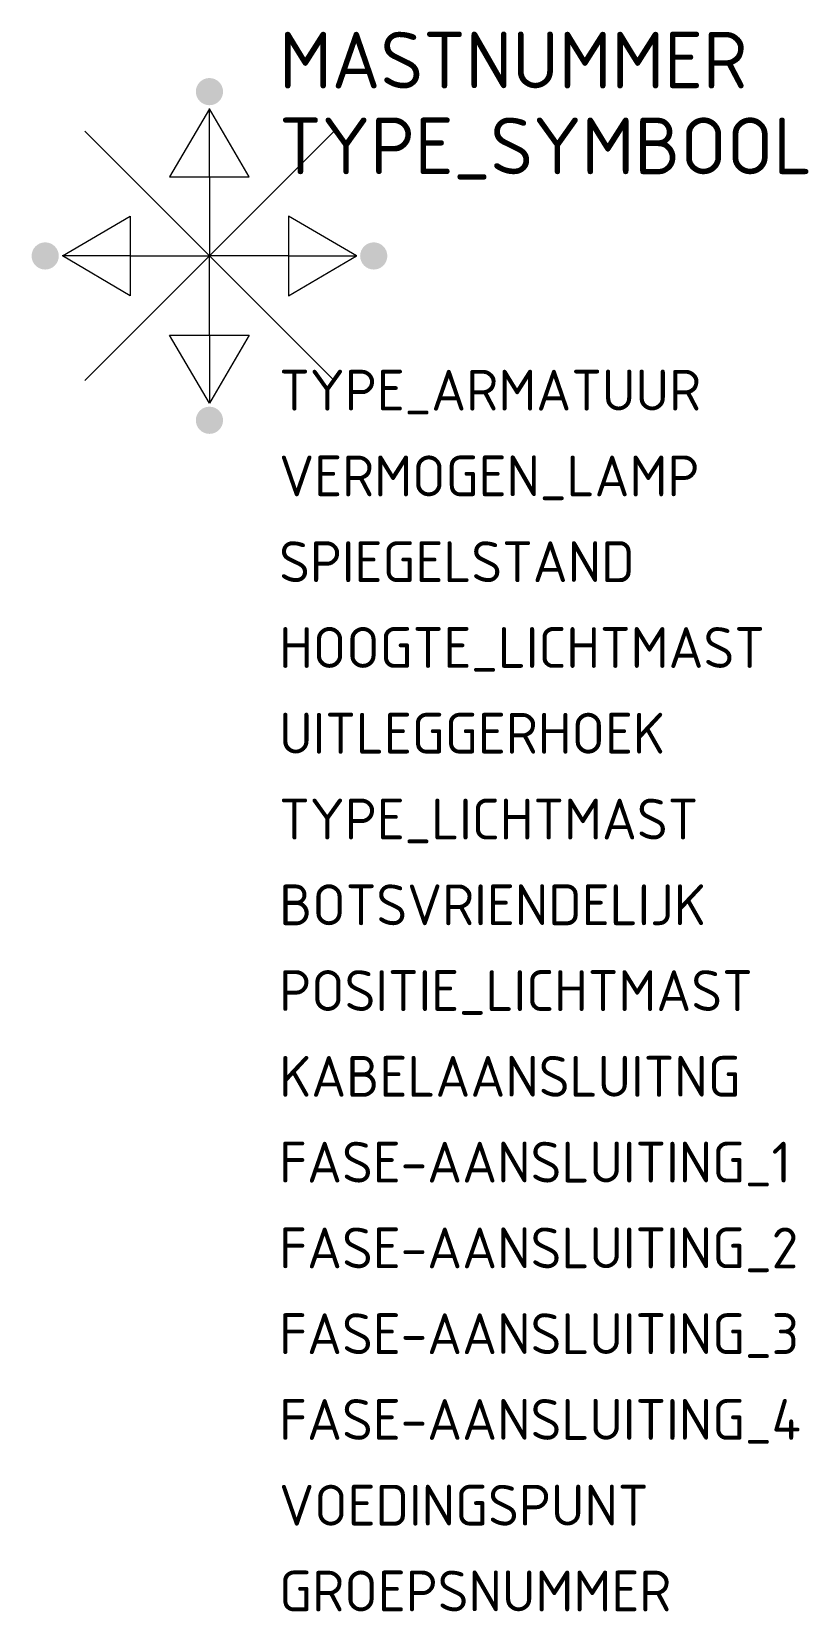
# Model space of a CAD drawing. Extents: x -7.9 to 26.4, y -59.8 to 9.9.
import ezdxf

# ---------------------------------------------------------------- set-up
doc = ezdxf.new("R2010")
doc.units = 0
doc.styles.add('NLCS-ISO', font='NLCS-ISO.ttf')

msp = doc.modelspace()

# ---------------------------------------------------------------- hatches: boundary and pattern name
h = msp.add_hatch(color=256)
h.dxf.hatch_style = 1
edge = h.paths.add_edge_path()
edge.add_arc((0, 7.25), 0.6, -180, 180)
h = msp.add_hatch(color=256)
h.dxf.hatch_style = 1
edge = h.paths.add_edge_path()
edge.add_arc((-7.25, 0), 0.6, 90, 450, ccw=False)
h = msp.add_hatch(color=256)
h.dxf.hatch_style = 1
edge = h.paths.add_edge_path()
edge.add_arc((7.25, 0), 0.6, -90, 270, ccw=False)
h = msp.add_hatch(color=256)
h.dxf.hatch_style = 1
edge = h.paths.add_edge_path()
edge.add_arc((0, -7.25), 0.6, 0, 360)

# ---------------------------------------------------------------- linework, layer by layer
for p, q in [((0, 6.493), (-1.757, 3.493)), ((1.757, 3.493), (0, 6.493)), ((6.493, 0), (3.493, 1.757)), ((3.493, -1.757), (6.493, 0)), ((0, -6.493), (-1.757, -3.493)), ((1.757, -3.493), (0, -6.493))]:
    msp.add_line(p, q)
at = {"flags": 128}
for points in [[(0, 3.493), (0, 6.5)], [(-1.757, 3.493), (1.757, 3.493)], [(0, 3.493), (0, 0)], [(-3.493, -1.757), (-6.493, 0), (-3.493, 1.757)], [(-3.493, 1.757), (-3.493, -1.757)], [(3.493, 1.757), (3.493, -1.757)], [(-3.493, 0), (-6.5, 0)], [(-3.493, 0), (0, 0)], [(3.493, 0), (0, 0)], [(0, -3.493), (0, 0)], [(3.493, 0), (6.5, 0)], [(-1.757, -3.493), (1.757, -3.493)], [(0, -3.493), (0, -6.5)]]:
    msp.add_lwpolyline(points, dxfattribs=at)
for points in [[(5.5, 5.5), (-5.5, -5.5)], [(-5.5, 5.5), (5.5, -5.5)]]:
    msp.add_lwpolyline(points)

# ---------------------------------------------------------------- texts
at = {"style": 'NLCS-ISO'}
for tag, p, height in [('MASTNUMMER', (3.075, 7.391), 2.5), ('TYPE_SYMBOOL', (3.075, 3.606), 2.5), ('FASE-AANSLUITING_1', (3.075, -40.882), 1.8), ('FASE-AANSLUITING_2', (3.075, -44.666), 1.8), ('FASE-AANSLUITING_3', (3.075, -48.451), 1.8), ('FASE-AANSLUITING_4', (3.075, -52.235), 1.8), ('GROEPSNUMMER', (3.075, -59.804), 1.8)]:
    msp.add_attdef(tag, p, '', height=height, dxfattribs=at)
at = {"style": 'NLCS-ISO', "flags": 1}
for tag, p, s in [('TYPE_ARMATUUR', (3.075, -6.821), 'IPSO SON-T'), ('VERMOGEN_LAMP', (3.075, -10.606), '4x100 W'), ('SPIEGELSTAND', (3.075, -14.39), 'Vlakglas 35/135/5'), ('HOOGTE_LICHTMAST', (3.075, -18.175), '10m'), ('UITLEGGERHOEK', (3.075, -21.959), '5°'), ('TYPE_LICHTMAST', (3.075, -25.744), 'Vierpunts paaltopmast'), ('BOTSVRIENDELIJK', (3.075, -29.528), ''), ('POSITIE_LICHTMAST', (3.075, -33.313), ''), ('KABELAANSLUITNG', (3.075, -37.097), ''), ('VOEDINGSPUNT', (3.075, -56.02), '')]:
    msp.add_attdef(tag, p, s, height=1.8, dxfattribs=at)

doc.saveas('drawing.dxf')
